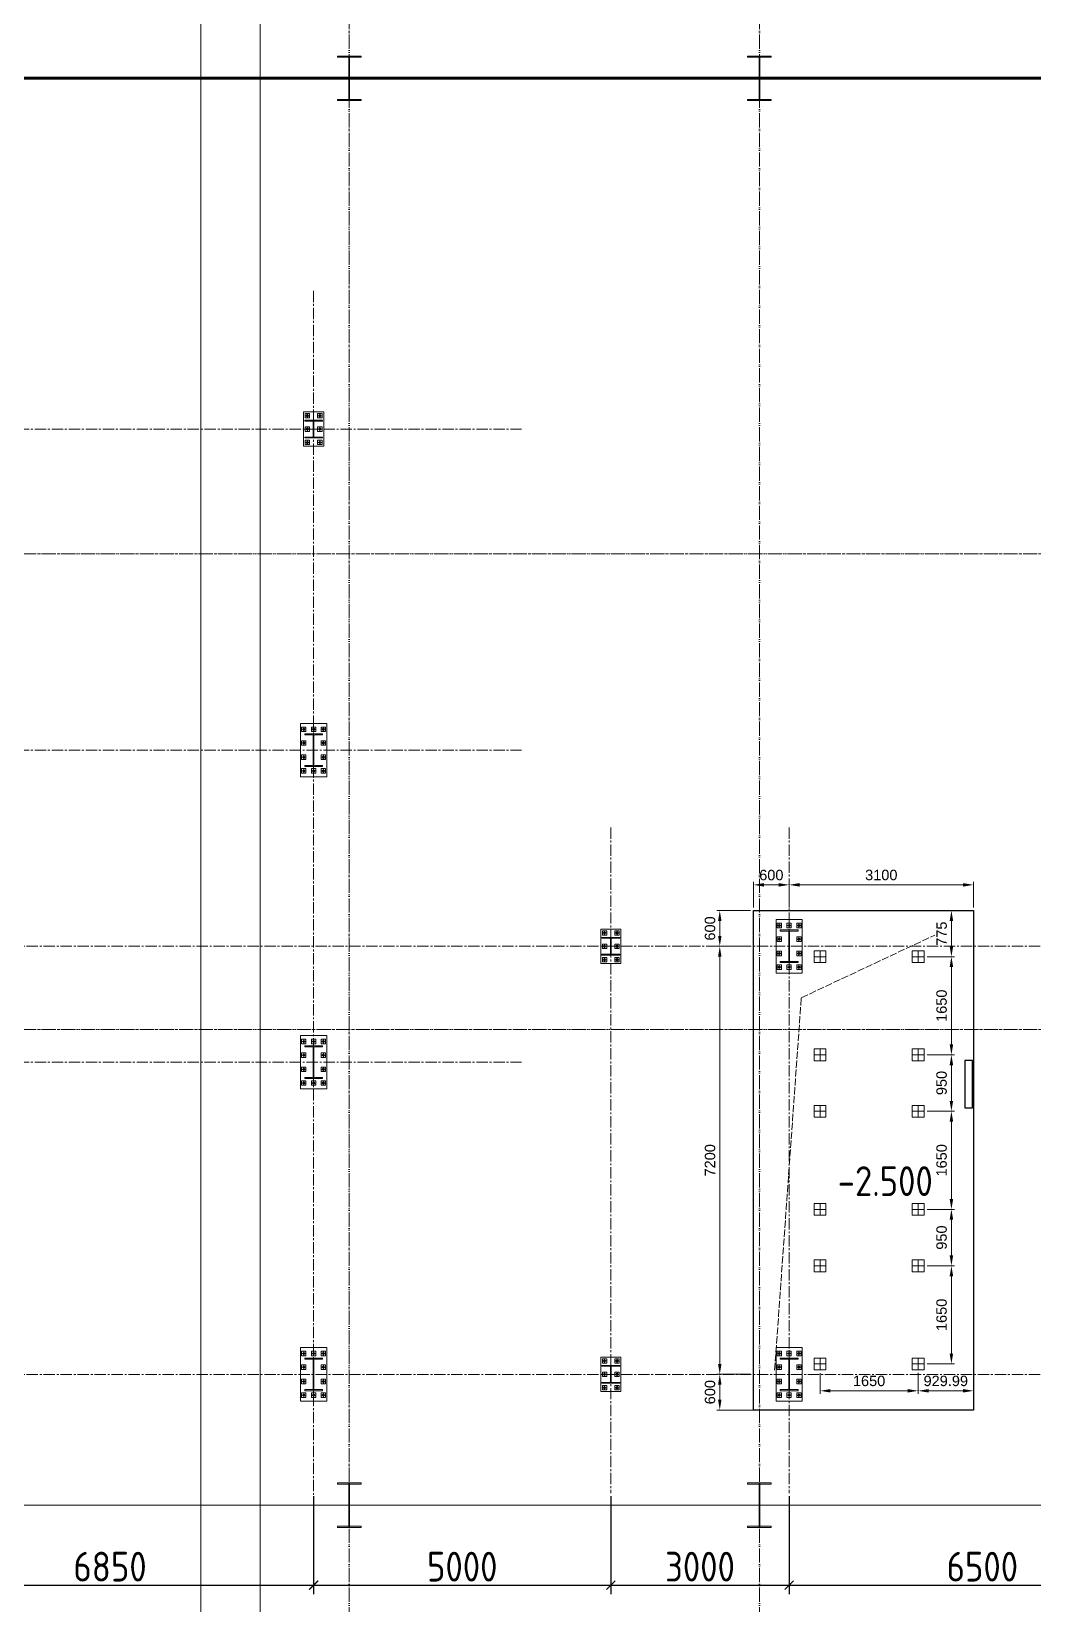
# Model space of a CAD drawing. Header units: millimetres. Extents: x 163705 to 1616509, y 81827 to 302547.
# Drawn here: x 341374 to 358232, y 139188 to 165648 of the extents above; entities that cross this region are included whole.
import ezdxf

# ---------------------------------------------------------------- set-up
doc = ezdxf.new("R2010")
doc.units = ezdxf.units.MM
doc.header["$LTSCALE"] = 10
for name, pattern in [('ACAD_ISO02W100', [15, 12, -3]), ('ACAD_ISO05W100', [33, 24, -3, 0, -3, 0, -3]), ('CENTER2', [28.575, 19.05, -3.175, 3.175, -3.175])]:
    doc.linetypes.add(name, pattern=pattern)
for name, color, linetype, lineweight in [('1-中心线', 1, 'CENTER2', 0), ('1-双点线', 8, 'ACAD_ISO05W100', 0), ('1-建筑轮廓', 7, 'Continuous', 20), ('1-标注', 3, 'Continuous', 0), ('1-虚线', 8, 'ACAD_ISO02W100', 0), ('1-设备轮廓', 2, 'Continuous', 18), ('1-钢构', 6, 'Continuous', 0)]:
    doc.layers.add(name, color=color, linetype=linetype, lineweight=lineweight)
doc.styles.add('HZ', font='gbenor.shx', dxfattribs={"bigfont": 'gbcbig.shx'})
doc.styles.get("Standard").update_dxf_attribs({"font": 'arial.ttf'})
doc.dimstyles.new('100$0', dxfattribs={"dimscale": 100, "dimtxt": 5, "dimasz": 1.5, "dimexe": 1.5, "dimexo": 0.5, "dimtad": 1, "dimdec": 0, "dimdsep": 46, "dimtxsty": 'HZ', "dimblk": 'ARCHTICK', "dimcen": 2.5, "dimdle": 1, "dimclrd": 256, "dimclre": 256, "dimadec": 0, "dimazin": 0, "dimtfac": 1, "dimtdec": 0, "dimtmove": 0, "dimatfit": 3, "dimfxl": 0, "dimarcsym": 0})
doc.dimstyles.new('AM_GB50$0', dxfattribs={"dimscale": 50, "dimtxt": 3.5, "dimasz": 3.5, "dimexe": 1, "dimexo": 1, "dimgap": 1.5, "dimtad": 1, "dimdsep": 46, "dimtxsty": 'Standard', "dimcen": 0, "dimclrd": 256, "dimclre": 256, "dimclrt": 2, "dimadec": 0, "dimazin": 2, "dimtp": 0.1, "dimtm": 0.1, "dimtfac": 0.71, "dimtdec": 3, "dimtmove": 0, "dimatfit": 3, "dimfxl": 0, "dimlwd": -1, "dimlwe": -1, "dimarcsym": 0})

# ---------------------------------------------------------------- blocks, each defined once
blk = doc.blocks.new('G$C5C029050')
for p, q in [((22818.6, 77039.4), (22818.6, 9039.4)), ((23818.6, 77039.4), (23818.6, 9039.4))]:
    blk.add_line(p, q)
at = {"layer": '1-双点线'}
for p, q in [((25318.6, 77039.4), (25318.6, 45039.4)), ((32218.6, 77039.4), (32218.6, 45039.4)), ((1, 69039.4), (92688.6, 69039.4)), ((1, 61039.4), (92688.6, 61039.4)), ((1, 53039.4), (92688.6, 53039.4)), ((1, 45039.4), (92688.6, 45039.4)), ((25318.6, 5439.4), (25318.6, 45039.4)), ((32218.6, 5439.4), (32218.6, 45039.4))]:
    blk.add_line(p, q, dxfattribs=at)
at = {"layer": '1-双点线', "const_width": 50}
blk.add_lwpolyline([(2918.6, 69039.4), (2918.6, 21039.4), (86618.6, 21039.4), (86618.6, 69039.4)], close=True, dxfattribs=at)
at = {"layer": '1-双点线'}
for points in [[(2918.6, 69039.4), (86618.6, 69039.4), (86618.6, 45039.4), (2918.6, 45039.4)], [(2918.6, 21039.4), (86618.6, 21039.4), (86618.6, 45039.4), (2918.6, 45039.4)]]:
    blk.add_lwpolyline(points, close=True, dxfattribs=at)
at = {"layer": '1-钢构'}
for points in [[(25518.6, 69414.4), (25518.6, 69394.3), (25324.6, 69394.3), (25324.6, 68684.6), (25518.6, 68684.6), (25518.6, 68664.4), (25118.6, 68664.4), (25118.6, 68684.6), (25312.5, 68684.6), (25312.5, 69394.3), (25118.6, 69394.3), (25118.6, 69414.4), (25518.6, 69414.4)], [(32418.6, 69414.4), (32418.6, 69394.3), (32224.6, 69394.3), (32224.6, 68684.6), (32418.6, 68684.6), (32418.6, 68664.4), (32018.6, 68664.4), (32018.6, 68684.6), (32212.5, 68684.6), (32212.5, 69394.3), (32018.6, 69394.3), (32018.6, 69414.4), (32418.6, 69414.4)], [(25518.6, 45414.4), (25518.6, 45394.3), (25324.6, 45394.3), (25324.6, 44684.6), (25518.6, 44684.6), (25518.6, 44664.4), (25118.6, 44664.4), (25118.6, 44684.6), (25312.5, 44684.6), (25312.5, 45394.3), (25118.6, 45394.3), (25118.6, 45414.4), (25518.6, 45414.4)], [(32418.6, 45414.4), (32418.6, 45394.3), (32224.6, 45394.3), (32224.6, 44684.6), (32418.6, 44684.6), (32418.6, 44664.4), (32018.6, 44664.4), (32018.6, 44684.6), (32212.5, 44684.6), (32212.5, 45394.3), (32018.6, 45394.3), (32018.6, 45414.4), (32418.6, 45414.4)]]:
    blk.add_lwpolyline(points, dxfattribs=at)
blk = doc.blocks.new('G$CCDFBE48F')
for p, q in [((65, 474), (65, 556)), ((275, 474), (275, 556)), ((20, 425), (20, 440)), ((20, 440), (170, 440)), ((152, 425), (20, 425)), ((24, 515), (106, 515)), ((24, 290), (106, 290)), ((65, 250), (65, 330)), ((165, 168), (165, 412)), ((170, 443), (170, 137)), ((320, 440), (170, 440)), ((175, 168), (175, 412)), ((188, 425), (320, 425)), ((235, 515), (316, 515)), ((235, 290), (316, 290)), ((275, 250), (275, 330)), ((320, 425), (320, 440)), ((20, 140), (20, 155)), ((20, 155), (152, 155)), ((170, 140), (20, 140)), ((24, 65), (106, 65)), ((65, 24), (65, 106)), ((170, 140), (320, 140)), ((320, 155), (188, 155)), ((235, 65), (316, 65)), ((275, 24), (275, 106)), ((320, 140), (320, 155))]:
    blk.add_line(p, q)
for points in [[(0, 0), (0, 580), (340, 580), (340, 0)], [(28, 478), (28, 552), (102, 552), (102, 478)], [(238, 478), (238, 552), (313, 552), (313, 478)], [(28, 252), (28, 328), (102, 328), (102, 252)], [(238, 252), (238, 328), (313, 328), (313, 252)], [(28, 28), (28, 102), (102, 102), (102, 28)], [(238, 28), (238, 102), (313, 102), (313, 28)]]:
    blk.add_lwpolyline(points, close=True)
for centre in [(65, 515), (275, 515), (65, 290), (275, 290), (65, 65), (275, 65)]:
    blk.add_circle(centre, 18)
for centre, start, end in [((152, 412), 0, 90), ((188, 412), 90, 180), ((152, 168), 270, 0), ((188, 168), 180, 270)]:
    blk.add_arc(centre, 13, start, end)
blk.add_text('HC_SUPERPART', height=0.001).set_placement((170, 140))
blk = doc.blocks.new('G$CFEC4C302')
for p, q in [((14, 800), (95, 800)), ((55, 760), (55, 840)), ((179, 800), (260, 800)), ((220, 760), (220, 840)), ((344, 800), (425, 800)), ((385, 760), (385, 840)), ((14, 570), (95, 570)), ((55, 530), (55, 610)), ((70, 707), (70, 725)), ((70, 725), (220, 725)), ((202, 707), (70, 707)), ((215, 206), (215, 694)), ((220, 728), (220, 172)), ((370, 725), (220, 725)), ((226, 206), (226, 694)), ((239, 707), (370, 707)), ((344, 570), (425, 570)), ((370, 707), (370, 725)), ((385, 530), (385, 610)), ((14, 330), (95, 330)), ((55, 290), (55, 370)), ((344, 330), (425, 330)), ((385, 290), (385, 370)), ((14, 100), (95, 100)), ((55, 60), (55, 140)), ((70, 175), (70, 193)), ((70, 193), (202, 193)), ((220, 175), (70, 175)), ((179, 100), (260, 100)), ((220, 175), (370, 175)), ((220, 60), (220, 140)), ((370, 193), (239, 193)), ((344, 100), (425, 100)), ((370, 175), (370, 193)), ((385, 60), (385, 140))]:
    blk.add_line(p, q)
for points in [[(0, 0), (0, 900), (440, 900), (440, 0)], [(17, 762), (17, 838), (92, 838), (92, 762)], [(182, 762), (182, 838), (257, 838), (257, 762)], [(347, 762), (347, 838), (422, 838), (422, 762)], [(17, 532), (17, 608), (92, 608), (92, 532)], [(347, 532), (347, 608), (422, 608), (422, 532)], [(17, 292), (17, 368), (92, 368), (92, 292)], [(347, 292), (347, 368), (422, 368), (422, 292)], [(17, 62), (17, 138), (92, 138), (92, 62)], [(182, 62), (182, 138), (257, 138), (257, 62)], [(347, 62), (347, 138), (422, 138), (422, 62)]]:
    blk.add_lwpolyline(points, close=True)
for centre in [(55, 800), (220, 800), (385, 800), (55, 570), (385, 570), (55, 330), (385, 330), (55, 100), (220, 100), (385, 100)]:
    blk.add_circle(centre, 18)
for centre, start, end in [((202, 694), 0, 90), ((239, 694), 90, 180), ((202, 206), 270, 0), ((239, 206), 180, 270)]:
    blk.add_arc(centre, 13, start, end)
blk.add_text('HC_SUPERPART', height=0.001).set_placement((220, 175))
blk = doc.blocks.new('_ArchTick')
at = {"const_width": 0.15}
blk.add_lwpolyline([(-0.5, -0.5), (0.5, 0.5)], dxfattribs=at)
blk = doc.blocks.new('*D310')
at = {"layer": '1-标注', "lineweight": -2, "transparency": 16777216}
for p, q in [((346121, 141009), (346121, 139363)), ((339271, 140709), (339271, 139363)), ((339171, 139513), (346221, 139513))]:
    blk.add_line(p, q, dxfattribs=at)
at = {"layer": 'Defpoints', "transparency": 16777216}
for p in [(346121, 141059), (339271, 140759), (346121, 139513)]:
    blk.add_point(p, dxfattribs=at)
at = {"layer": '1-标注', "lineweight": -2, "transparency": 16777216, "xscale": 150, "yscale": 150, "zscale": 150, "rotation": 180}
blk.add_blockref('_ArchTick', (339271, 139513), dxfattribs=at)
at = {"layer": '1-标注', "lineweight": -2, "transparency": 16777216, "xscale": 150, "yscale": 150, "zscale": 150}
blk.add_blockref('_ArchTick', (346121, 139513), dxfattribs=at)
at = {"layer": '1-标注', "transparency": 16777216, "insert": (342696, 139825), "char_height": 500, "attachment_point": 5, "style": 'HZ'}
blk.add_mtext('6850', dxfattribs=at)
blk = doc.blocks.new('*D311')
at = {"layer": '1-标注', "lineweight": -2, "transparency": 16777216}
for p, q in [((346121, 141009), (346121, 139363)), ((351121, 141009), (351121, 139363)), ((346021, 139513), (351221, 139513))]:
    blk.add_line(p, q, dxfattribs=at)
at = {"layer": 'Defpoints', "transparency": 16777216}
for p in [(346121, 141059), (351121, 141059), (351121, 139513)]:
    blk.add_point(p, dxfattribs=at)
at = {"layer": '1-标注', "lineweight": -2, "transparency": 16777216, "xscale": 150, "yscale": 150, "zscale": 150, "rotation": 180}
blk.add_blockref('_ArchTick', (346121, 139513), dxfattribs=at)
at = {"layer": '1-标注', "lineweight": -2, "transparency": 16777216, "xscale": 150, "yscale": 150, "zscale": 150}
blk.add_blockref('_ArchTick', (351121, 139513), dxfattribs=at)
at = {"layer": '1-标注', "transparency": 16777216, "insert": (348621, 139825), "char_height": 500, "attachment_point": 5, "style": 'HZ'}
blk.add_mtext('5000', dxfattribs=at)
blk = doc.blocks.new('*D312')
at = {"layer": '1-标注', "lineweight": -2, "transparency": 16777216}
for p, q in [((351121, 141009), (351121, 139363)), ((354121, 141009), (354121, 139363)), ((351021, 139513), (354221, 139513))]:
    blk.add_line(p, q, dxfattribs=at)
at = {"layer": 'Defpoints', "transparency": 16777216}
for p in [(351121, 141059), (354121, 141059), (354121, 139513)]:
    blk.add_point(p, dxfattribs=at)
at = {"layer": '1-标注', "lineweight": -2, "transparency": 16777216, "xscale": 150, "yscale": 150, "zscale": 150, "rotation": 180}
blk.add_blockref('_ArchTick', (351121, 139513), dxfattribs=at)
at = {"layer": '1-标注', "lineweight": -2, "transparency": 16777216, "xscale": 150, "yscale": 150, "zscale": 150}
blk.add_blockref('_ArchTick', (354121, 139513), dxfattribs=at)
at = {"layer": '1-标注', "transparency": 16777216, "insert": (352621, 139825), "char_height": 500, "attachment_point": 5, "style": 'HZ'}
blk.add_mtext('3000', dxfattribs=at)
blk = doc.blocks.new('*D313')
at = {"layer": '1-标注', "lineweight": -2, "transparency": 16777216}
for p, q in [((354121, 141009), (354121, 139363)), ((360621, 141009), (360621, 139363)), ((354021, 139513), (360721, 139513))]:
    blk.add_line(p, q, dxfattribs=at)
at = {"layer": 'Defpoints', "transparency": 16777216}
for p in [(354121, 141059), (360621, 141059), (360621, 139513)]:
    blk.add_point(p, dxfattribs=at)
at = {"layer": '1-标注', "lineweight": -2, "transparency": 16777216, "xscale": 150, "yscale": 150, "zscale": 150, "rotation": 180}
blk.add_blockref('_ArchTick', (354121, 139513), dxfattribs=at)
at = {"layer": '1-标注', "lineweight": -2, "transparency": 16777216, "xscale": 150, "yscale": 150, "zscale": 150}
blk.add_blockref('_ArchTick', (360621, 139513), dxfattribs=at)
at = {"layer": '1-标注', "transparency": 16777216, "insert": (357371, 139825), "char_height": 500, "attachment_point": 5, "style": 'HZ'}
blk.add_mtext('6500', dxfattribs=at)
blk = doc.blocks.new('*D337')
at = {"layer": '1-标注', "transparency": 16777216}
for p, q in [((353471, 143060), (352904, 143060)), ((352954, 142635), (352954, 142885)), ((353571, 142460), (352904, 142460))]:
    blk.add_line(p, q, dxfattribs=at)
for points in [[(352925, 142885), (352983, 142885), (352954, 143060)], [(352925, 142635), (352983, 142635), (352954, 142460)]]:
    blk.add_solid(points, dxfattribs=at)
at = {"layer": 'Defpoints', "transparency": 16777216}
for p in [(352954, 143060), (353521, 143060), (353621, 142460)]:
    blk.add_point(p, dxfattribs=at)
at = {"layer": '1-标注', "transparency": 16777216, "insert": (352790, 142760), "char_height": 175, "attachment_point": 5, "rotation": 90}
blk.add_mtext('600', dxfattribs=at)
blk = doc.blocks.new('*D338')
at = {"layer": '1-标注', "transparency": 16777216}
for p, q in [((353471, 150260), (352904, 150260)), ((352954, 143235), (352954, 150085)), ((353471, 143060), (352904, 143060))]:
    blk.add_line(p, q, dxfattribs=at)
for points in [[(352925, 150085), (352983, 150085), (352954, 150260)], [(352925, 143235), (352983, 143235), (352954, 143060)]]:
    blk.add_solid(points, dxfattribs=at)
at = {"layer": 'Defpoints', "transparency": 16777216}
for p in [(352954, 150260), (353521, 150260), (353521, 143060)]:
    blk.add_point(p, dxfattribs=at)
at = {"layer": '1-标注', "transparency": 16777216, "insert": (352790, 146660), "char_height": 175, "attachment_point": 5, "rotation": 90}
blk.add_mtext('7200', dxfattribs=at)
blk = doc.blocks.new('*D339')
at = {"layer": '1-标注', "transparency": 16777216}
for p, q in [((353471, 150860), (352904, 150860)), ((352954, 150435), (352954, 150685)), ((353471, 150260), (352904, 150260))]:
    blk.add_line(p, q, dxfattribs=at)
for points in [[(352925, 150685), (352983, 150685), (352954, 150860)], [(352925, 150435), (352983, 150435), (352954, 150260)]]:
    blk.add_solid(points, dxfattribs=at)
at = {"layer": 'Defpoints', "transparency": 16777216}
for p in [(352954, 150860), (353521, 150860), (353521, 150260)]:
    blk.add_point(p, dxfattribs=at)
at = {"layer": '1-标注', "transparency": 16777216, "insert": (352790, 150560), "char_height": 175, "attachment_point": 5, "rotation": 90}
blk.add_mtext('600', dxfattribs=at)
blk = doc.blocks.new('*D340')
at = {"layer": '1-标注', "transparency": 16777216}
for p, q in [((353521, 150910), (353521, 151343)), ((353946, 151293), (353696, 151293)), ((354121, 150910), (354121, 151343))]:
    blk.add_line(p, q, dxfattribs=at)
for points in [[(353696, 151322), (353696, 151264), (353521, 151293)], [(353946, 151322), (353946, 151264), (354121, 151293)]]:
    blk.add_solid(points, dxfattribs=at)
at = {"layer": 'Defpoints', "transparency": 16777216}
for p in [(353521, 151293), (353521, 150860), (354121, 150860)]:
    blk.add_point(p, dxfattribs=at)
at = {"layer": '1-标注', "transparency": 16777216, "insert": (353821, 151457), "char_height": 175, "attachment_point": 5}
blk.add_mtext('600', dxfattribs=at)
blk = doc.blocks.new('*D341')
at = {"layer": '1-标注', "transparency": 16777216}
for p, q in [((354121, 150910), (354121, 151343)), ((354296, 151293), (357046, 151293)), ((357221, 150910), (357221, 151343))]:
    blk.add_line(p, q, dxfattribs=at)
for points in [[(354296, 151322), (354296, 151264), (354121, 151293)], [(357046, 151322), (357046, 151264), (357221, 151293)]]:
    blk.add_solid(points, dxfattribs=at)
at = {"layer": 'Defpoints', "transparency": 16777216}
for p in [(357221, 151293), (354121, 150860), (357221, 150860)]:
    blk.add_point(p, dxfattribs=at)
at = {"layer": '1-标注', "transparency": 16777216, "insert": (355671, 151458), "char_height": 175, "attachment_point": 5}
blk.add_mtext('3100', dxfattribs=at)
blk = doc.blocks.new('*D940')
at = {"layer": '1-标注', "transparency": 16777216}
for p, q in [((354641, 143082), (354641, 142733)), ((356291, 143085), (356291, 142733)), ((354816, 142783), (356116, 142783))]:
    blk.add_line(p, q, dxfattribs=at)
for points in [[(354816, 142812), (354816, 142754), (354641, 142783)], [(356116, 142812), (356116, 142754), (356291, 142783)]]:
    blk.add_solid(points, dxfattribs=at)
at = {"layer": 'Defpoints', "transparency": 16777216}
for p in [(354641, 143132), (356291, 143135), (356291, 142783)]:
    blk.add_point(p, dxfattribs=at)
at = {"layer": '1-标注', "transparency": 16777216, "insert": (355466, 142948), "char_height": 175, "attachment_point": 5}
blk.add_mtext('1650', dxfattribs=at)
blk = doc.blocks.new('*D941')
at = {"layer": '1-标注', "transparency": 16777216}
for p, q in [((356291, 143085), (356291, 142733)), ((357221, 143010), (357221, 142733)), ((356466, 142783), (357046, 142783))]:
    blk.add_line(p, q, dxfattribs=at)
for points in [[(356466, 142812), (356466, 142754), (356291, 142783)], [(357046, 142812), (357046, 142754), (357221, 142783)]]:
    blk.add_solid(points, dxfattribs=at)
at = {"layer": 'Defpoints', "transparency": 16777216}
for p in [(356291, 143135), (357221, 143060), (357221, 142783)]:
    blk.add_point(p, dxfattribs=at)
at = {"layer": '1-标注', "transparency": 16777216, "insert": (356756, 142948), "char_height": 175, "attachment_point": 5}
blk.add_mtext('929.99', dxfattribs=at)
blk = doc.blocks.new('*D942')
at = {"layer": '1-标注', "transparency": 16777216}
for p, q in [((356441, 144885), (356901, 144885)), ((356851, 143410), (356851, 144710)), ((356443, 143235), (356901, 143235))]:
    blk.add_line(p, q, dxfattribs=at)
for points in [[(356821, 144710), (356880, 144710), (356851, 144885)], [(356821, 143410), (356880, 143410), (356851, 143235)]]:
    blk.add_solid(points, dxfattribs=at)
at = {"layer": 'Defpoints', "transparency": 16777216}
for p in [(356391, 144885), (356851, 144885), (356393, 143235)]:
    blk.add_point(p, dxfattribs=at)
at = {"layer": '1-标注', "transparency": 16777216, "insert": (356686, 144060), "char_height": 175, "attachment_point": 5, "rotation": 90}
blk.add_mtext('1650', dxfattribs=at)
blk = doc.blocks.new('*D943')
at = {"layer": '1-标注', "transparency": 16777216}
for p, q in [((356443, 145835), (356901, 145835)), ((356851, 145060), (356851, 145660)), ((356441, 144885), (356901, 144885))]:
    blk.add_line(p, q, dxfattribs=at)
for points in [[(356821, 145660), (356880, 145660), (356851, 145835)], [(356821, 145060), (356880, 145060), (356851, 144885)]]:
    blk.add_solid(points, dxfattribs=at)
at = {"layer": 'Defpoints', "transparency": 16777216}
for p in [(356393, 145835), (356851, 145835), (356391, 144885)]:
    blk.add_point(p, dxfattribs=at)
at = {"layer": '1-标注', "transparency": 16777216, "insert": (356686, 145360), "char_height": 175, "attachment_point": 5, "rotation": 90}
blk.add_mtext('950', dxfattribs=at)
blk = doc.blocks.new('*D944')
at = {"layer": '1-标注', "transparency": 16777216}
for p, q in [((356443, 147485), (356901, 147485)), ((356851, 146010), (356851, 147310)), ((356443, 145835), (356901, 145835))]:
    blk.add_line(p, q, dxfattribs=at)
for points in [[(356821, 147310), (356880, 147310), (356851, 147485)], [(356821, 146010), (356880, 146010), (356851, 145835)]]:
    blk.add_solid(points, dxfattribs=at)
at = {"layer": 'Defpoints', "transparency": 16777216}
for p in [(356393, 147485), (356851, 147485), (356393, 145835)]:
    blk.add_point(p, dxfattribs=at)
at = {"layer": '1-标注', "transparency": 16777216, "insert": (356686, 146660), "char_height": 175, "attachment_point": 5, "rotation": 90}
blk.add_mtext('1650', dxfattribs=at)
blk = doc.blocks.new('*D945')
at = {"layer": '1-标注', "transparency": 16777216}
for p, q in [((356441, 148435), (356901, 148435)), ((356851, 147660), (356851, 148260)), ((356443, 147485), (356901, 147485))]:
    blk.add_line(p, q, dxfattribs=at)
for points in [[(356821, 148260), (356880, 148260), (356851, 148435)], [(356821, 147660), (356880, 147660), (356851, 147485)]]:
    blk.add_solid(points, dxfattribs=at)
at = {"layer": 'Defpoints', "transparency": 16777216}
for p in [(356391, 148435), (356851, 148435), (356393, 147485)]:
    blk.add_point(p, dxfattribs=at)
at = {"layer": '1-标注', "transparency": 16777216, "insert": (356686, 147960), "char_height": 175, "attachment_point": 5, "rotation": 90}
blk.add_mtext('950', dxfattribs=at)
blk = doc.blocks.new('*D946')
at = {"layer": '1-标注', "transparency": 16777216}
for p, q in [((356443, 150085), (356901, 150085)), ((356851, 148610), (356851, 149910)), ((356441, 148435), (356901, 148435))]:
    blk.add_line(p, q, dxfattribs=at)
for points in [[(356821, 149910), (356880, 149910), (356851, 150085)], [(356821, 148610), (356880, 148610), (356851, 148435)]]:
    blk.add_solid(points, dxfattribs=at)
at = {"layer": 'Defpoints', "transparency": 16777216}
for p in [(356393, 150085), (356851, 150085), (356391, 148435)]:
    blk.add_point(p, dxfattribs=at)
at = {"layer": '1-标注', "transparency": 16777216, "insert": (356686, 149260), "char_height": 175, "attachment_point": 5, "rotation": 90}
blk.add_mtext('1650', dxfattribs=at)
blk = doc.blocks.new('*D947')
at = {"layer": '1-标注', "transparency": 16777216}
for p, q in [((356901, 150860), (356901, 150860)), ((356851, 150260), (356851, 150685)), ((356443, 150085), (356901, 150085))]:
    blk.add_line(p, q, dxfattribs=at)
for points in [[(356821, 150685), (356880, 150685), (356851, 150860)], [(356821, 150260), (356880, 150260), (356851, 150085)]]:
    blk.add_solid(points, dxfattribs=at)
at = {"layer": 'Defpoints', "transparency": 16777216}
for p in [(356851, 150860), (356851, 150860), (356393, 150085)]:
    blk.add_point(p, dxfattribs=at)
at = {"layer": '1-标注', "transparency": 16777216, "insert": (356687, 150472), "char_height": 175, "attachment_point": 5, "rotation": 90}
blk.add_mtext('775', dxfattribs=at)

msp = doc.modelspace()

# ---------------------------------------------------------------- linework, layer by layer
for points in [[(353520.505, 142459.632), (353520.505, 150859.632), (357220.501, 150859.632), (357220.501, 142459.632)], [(357077.246, 147545.221), (357207.345, 147545.221), (357207.345, 148341.511), (357077.246, 148341.511)]]:
    msp.add_lwpolyline(points, close=True)
at = {"layer": '1-中心线'}
for p, q in [((346120.505, 161286.876), (346120.505, 140759.499)), ((349620.855, 158959.632), (323004.354, 158959.632)), ((349620.855, 153559.632), (323004.354, 153559.632)), ((351120.505, 152259.738), (351120.505, 141059.499)), ((354120.505, 152259.738), (354120.505, 141059.499)), ((323004.354, 150259.632), (401620.78, 150259.632)), ((354538.277, 150084.631), (354742.733, 150084.631)), ((354640.505, 150084.631), (354639.984, 150186.857)), ((354640.505, 150186.859), (354640.505, 149982.403)), ((356188.287, 150084.631), (356392.743, 150084.631)), ((356290.515, 150084.631), (356289.994, 150186.857)), ((356290.515, 150186.859), (356290.515, 149982.403)), ((354640.505, 148434.631), (354639.984, 148536.857)), ((354640.505, 148536.859), (354640.505, 148332.403)), ((356290.515, 148434.631), (356289.994, 148536.857)), ((356290.515, 148536.859), (356290.515, 148332.403)), ((349620.855, 148309.632), (323004.354, 148309.632)), ((354538.277, 148434.631), (354742.733, 148434.631)), ((356188.287, 148434.631), (356392.743, 148434.631)), ((354538.277, 147484.633), (354742.733, 147484.633)), ((354640.505, 147484.633), (354639.984, 147586.86)), ((354640.505, 147586.861), (354640.505, 147382.405)), ((356188.287, 147484.633), (356392.743, 147484.633)), ((356290.515, 147484.633), (356289.994, 147586.86)), ((356290.515, 147586.861), (356290.515, 147382.405)), ((354538.277, 145834.633), (354742.733, 145834.633)), ((354640.505, 145834.633), (354639.984, 145936.86)), ((354640.505, 145936.861), (354640.505, 145732.405)), ((356188.287, 145834.633), (356392.743, 145834.633)), ((356290.515, 145834.633), (356289.994, 145936.86)), ((356290.515, 145936.861), (356290.515, 145732.405)), ((354538.289, 144884.633), (354742.744, 144884.633)), ((354640.516, 144884.633), (354639.995, 144986.86)), ((354640.516, 144986.861), (354640.516, 144782.405)), ((356188.299, 144884.633), (356392.754, 144884.633)), ((356290.526, 144884.633), (356290.005, 144986.86)), ((356290.526, 144986.861), (356290.526, 144782.405)), ((354538.289, 143234.633), (354742.744, 143234.633)), ((354640.516, 143234.633), (354639.995, 143336.86)), ((354640.516, 143336.861), (354640.516, 143132.405)), ((356188.287, 143234.633), (356392.743, 143234.633)), ((356290.515, 143234.633), (356289.994, 143336.86)), ((356290.515, 143336.861), (356290.515, 143132.405)), ((323004.354, 143059.632), (401630.78, 143059.632))]:
    msp.add_line(p, q, dxfattribs=at)
at = {"layer": '1-虚线'}
msp.add_lwpolyline([(353876.867, 143131.184), (354325.371, 149393.321), (356573.166, 150448.624)], dxfattribs=at)
at = {"layer": '1-钢构'}
for points in [[(354540.505, 149984.631), (354740.505, 149984.631), (354740.505, 150184.631), (354540.505, 150184.631)], [(356190.515, 149984.631), (356390.515, 149984.631), (356390.515, 150184.631), (356190.515, 150184.631)], [(354540.505, 148334.631), (354740.505, 148334.631), (354740.505, 148534.631), (354540.505, 148534.631)], [(356190.515, 148334.631), (356390.515, 148334.631), (356390.515, 148534.631), (356190.515, 148534.631)], [(354540.505, 147384.633), (354740.505, 147384.633), (354740.505, 147584.633), (354540.505, 147584.633)], [(356190.515, 147384.633), (356390.515, 147384.633), (356390.515, 147584.633), (356190.515, 147584.633)], [(354540.505, 145734.633), (354740.505, 145734.633), (354740.505, 145934.633), (354540.505, 145934.633)], [(356190.515, 145734.633), (356390.515, 145734.633), (356390.515, 145934.633), (356190.515, 145934.633)], [(354540.516, 144784.633), (354740.516, 144784.633), (354740.516, 144984.633), (354540.516, 144984.633)], [(356190.526, 144784.633), (356390.526, 144784.633), (356390.526, 144984.633), (356190.526, 144984.633)], [(354540.516, 143134.633), (354740.516, 143134.633), (354740.516, 143334.633), (354540.516, 143334.633)], [(356190.515, 143134.633), (356390.515, 143134.633), (356390.515, 143334.633), (356190.515, 143334.633)]]:
    msp.add_lwpolyline(points, close=True, dxfattribs=at)

# ---------------------------------------------------------------- block references
at = {"layer": '1-建筑轮廓'}
msp.add_blockref('G$C5C029050', (321401.911, 95820.209), dxfattribs=at)
at = {"layer": '1-钢构'}
for name, p in [('G$CCDFBE48F', (345950.505, 158669.632)), ('G$CFEC4C302', (345900.505, 153109.632)), ('G$CFEC4C302', (353900.505, 149809.632)), ('G$CCDFBE48F', (350950.505, 149969.632)), ('G$CFEC4C302', (345900.505, 147859.632)), ('G$CFEC4C302', (345900.505, 142609.632)), ('G$CFEC4C302', (353900.505, 142609.632)), ('G$CCDFBE48F', (350950.505, 142769.632))]:
    msp.add_blockref(name, p, dxfattribs=at)

# ---------------------------------------------------------------- texts
at = {"layer": '1-设备轮廓', "insert": (354937.788, 146559.343), "char_height": 500, "width": 950.69162, "attachment_point": 1, "style": 'HZ'}
msp.add_mtext('-2.500', dxfattribs=at)

# ---------------------------------------------------------------- dimensions: what is measured, and where the dimension line sits
at = {"layer": '1-标注'}
for base, p1, p2, dimstyle, override, picture, middle in [((353520.505, 151293.127), (354120.505, 150859.632), (353520.505, 150859.632), 'AM_GB50$0', {"dimtmove": 1}, '*D340', (353820.505, 151457.478)), ((357220.501, 151293.127), (354120.505, 150859.632), (357220.501, 150859.632), 'AM_GB50$0', {"dimtmove": 1}, '*D341', (355670.503, 151457.537)), ((357220.501, 142783.197), (356290.515, 143134.633), (357220.501, 143059.632), 'AM_GB50$0', {"dimtmove": 1}, '*D941', (356755.508, 142947.547)), ((346120.505, 139512.793), (339270.505, 140759.499), (346120.505, 141059.499), '100$0', {"dimtol": 0, "dimlim": 0, "dimtdec": 8, "dimtix": 1}, '*D310', (342695.505, 139825.293)), ((351120.505, 139512.793), (346120.505, 141059.499), (351120.505, 141059.499), '100$0', {"dimtol": 0, "dimlim": 0, "dimtdec": 8, "dimtix": 1}, '*D311', (348620.505, 139825.293)), ((354120.505, 139512.793), (351120.505, 141059.499), (354120.505, 141059.499), '100$0', {"dimtol": 0, "dimlim": 0, "dimtdec": 8, "dimtix": 1}, '*D312', (352620.505, 139825.293)), ((360620.505, 139512.793), (354120.505, 141059.499), (360620.505, 141059.499), '100$0', {"dimtol": 0, "dimlim": 0, "dimtdec": 8, "dimtix": 1}, '*D313', (357370.505, 139825.293))]:
    dim = msp.add_linear_dim(base=base, p1=p1, p2=p2, dimstyle=dimstyle, override=override, dxfattribs=at)
    dim.commit()
    dim.dimension.update_dxf_attribs({"geometry": picture, "text_midpoint": middle})
for base, p1, p2, picture, middle in [((352954.177, 150859.632), (353520.505, 150259.632), (353520.505, 150859.632), '*D339', (352789.827, 150559.632)), ((356850.628, 150859.632), (356392.743, 150084.631), (356850.628, 150859.632), '*D947', (356686.636, 150472.131)), ((352954.177, 150259.632), (353520.505, 143059.632), (353520.505, 150259.632), '*D338', (352789.827, 146659.632)), ((356850.637, 150084.631), (356390.515, 148434.631), (356392.743, 150084.631), '*D946', (356686.287, 149259.631)), ((356850.637, 148434.631), (356392.743, 147484.633), (356390.515, 148434.631), '*D945', (356686.287, 147959.632)), ((356850.637, 147484.633), (356392.743, 145834.633), (356392.743, 147484.633), '*D944', (356686.287, 146659.633)), ((356850.637, 145834.633), (356390.526, 144884.633), (356392.743, 145834.633), '*D943', (356686.287, 145359.633)), ((352954.177, 143059.632), (353620.505, 142459.632), (353520.505, 143059.632), '*D337', (352789.827, 142759.632))]:
    dim = msp.add_linear_dim(base=base, p1=p1, p2=p2, angle=90, dimstyle='AM_GB50$0', override={"dimtmove": 1}, dxfattribs=at)
    dim.commit()
    dim.dimension.update_dxf_attribs({"geometry": picture, "text_midpoint": middle})
dim = msp.add_linear_dim(base=(356850.637, 144884.633), p1=(356392.743, 143234.633), p2=(356390.526, 144884.633), angle=90, dimstyle='AM_GB50$0', dxfattribs=at)
dim.commit()
dim.dimension.update_dxf_attribs({"geometry": '*D942', "text_midpoint": (356686.287, 144059.633)})
dim = msp.add_linear_dim(base=(356290.515, 142783.197), p1=(354640.516, 143132.405), p2=(356290.515, 143134.633), dimstyle='AM_GB50$0', dxfattribs=at)
dim.commit()
dim.dimension.update_dxf_attribs({"geometry": '*D940', "text_midpoint": (355465.516, 142947.547)})

doc.saveas('drawing.dxf')
